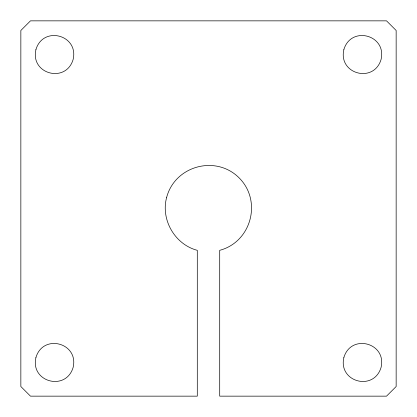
<?xml version="1.0" encoding="UTF-8"?>
<svg xmlns="http://www.w3.org/2000/svg" width="417" height="417" viewBox="0 0 417 417"><rect width="100%" height="100%" fill="white"/><g stroke="black" fill="none" stroke-linecap="round" stroke-linejoin="round"><path stroke-width="0.63" d="M35.94 49.55C30.066 74.106 65.928 83.718 73.121 59.511C78.995 34.955 43.133 25.343 35.94 49.55M35.94 357.489C30.066 382.045 65.928 391.657 73.121 367.45C78.995 342.894 43.133 333.282 35.94 357.489M166.67 197.293C160.535 219.639 174.869 244.471 197.293 250.33L197.293 396.15L30.472 396.15L20.85 386.528L20.85 30.472L30.472 20.85L386.528 20.85L396.15 30.472L396.15 386.528L386.528 396.15L219.707 396.15L219.707 250.33C251.347 241.933 262.324 200.968 239.118 177.882C216.032 154.676 175.067 165.653 166.67 197.293M343.879 49.55C338.005 74.106 373.867 83.718 381.06 59.511C386.934 34.955 351.072 25.343 343.879 49.55M343.879 357.489C338.005 382.045 373.867 391.657 381.06 367.45C386.934 342.894 351.072 333.282 343.879 357.489"/></g></svg>
